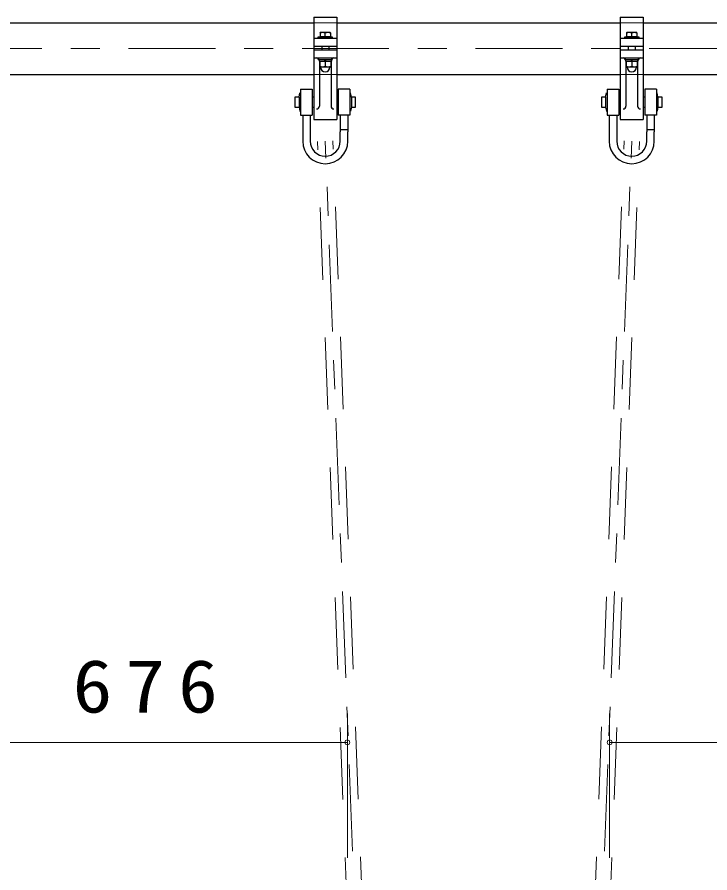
# Model space of a CAD drawing. Units: millimetres on the paper, scale 1:50. Extents: x 197 to 617, y 140 to 437.
# Drawn here: x 269.03 to 292.98, y 234.49 to 264.1 of the extents above; entities that cross this region are included whole.
import ezdxf

# ---------------------------------------------------------------- set-up
doc = ezdxf.new("R2010")
doc.units = ezdxf.units.MM
doc.linetypes.add('USER1', pattern=[4.5, 2.5, -2])
doc.linetypes.add('USER2', pattern=[6, 3, -1, 1, -1])
doc.layers.add('線', color=2, linetype='Continuous', lineweight=25)
doc.layers.add('補助', color=2, linetype='Continuous', lineweight=13)
doc.styles.add('ＭＳ ゴシック', font='')
doc.styles.get('ＭＳ ゴシック').set_extended_font_data('MS Gothic')

# ---------------------------------------------------------------- blocks, each defined once
blk = doc.blocks.new('dimension_origin')
at = {"color": 0, "linetype": 'Continuous', "lineweight": -2}
blk.add_circle((0, 0), 1.25, dxfattribs=at)

msp = doc.modelspace()

# ---------------------------------------------------------------- linework, layer by layer
at = {"layer": '線'}
for p, q in [((279.281, 264.098), (280.081, 264.098)), ((279.281, 264.098), (279.281, 260.556)), ((280.081, 264.098), (280.081, 260.556)), ((289.881, 264.098), (290.681, 264.098)), ((289.881, 264.098), (289.881, 260.556)), ((290.681, 264.098), (290.681, 260.556)), ((279.501, 263.558), (279.511, 263.568)), ((279.501, 263.558), (279.501, 263.418)), ((279.851, 263.568), (279.511, 263.568)), ((279.681, 263.418), (279.681, 263.545)), ((279.861, 263.558), (279.851, 263.568)), ((279.861, 263.558), (279.861, 263.418)), ((290.101, 263.558), (290.111, 263.568)), ((290.101, 263.558), (290.101, 263.418)), ((290.451, 263.568), (290.111, 263.568)), ((290.281, 263.418), (290.281, 263.545)), ((290.461, 263.558), (290.451, 263.568)), ((290.461, 263.558), (290.461, 263.418)), ((279.281, 263.368), (280.081, 263.368)), ((279.441, 263.418), (279.921, 263.418)), ((279.441, 263.368), (279.441, 263.418)), ((279.441, 263.368), (279.921, 263.368)), ((279.861, 263.418), (279.501, 263.418)), ((279.921, 263.418), (279.921, 263.368)), ((289.881, 263.368), (290.681, 263.368)), ((290.041, 263.418), (290.521, 263.418)), ((290.041, 263.368), (290.041, 263.418)), ((290.041, 263.368), (290.521, 263.368)), ((290.461, 263.418), (290.101, 263.418)), ((290.521, 263.418), (290.521, 263.368)), ((279.281, 263.088), (280.081, 263.088)), ((279.281, 262.966), (280.081, 262.966)), ((279.561, 263.088), (279.561, 262.966)), ((279.801, 263.088), (279.801, 262.966)), ((289.881, 263.088), (290.681, 263.088)), ((289.881, 262.966), (290.681, 262.966)), ((290.161, 263.088), (290.161, 262.966)), ((290.401, 263.088), (290.401, 262.966)), ((279.281, 262.686), (280.081, 262.686)), ((279.441, 262.686), (279.921, 262.686)), ((279.441, 262.636), (279.441, 262.686)), ((279.441, 262.636), (279.921, 262.636)), ((279.466, 262.636), (279.896, 262.636)), ((279.466, 262.636), (279.466, 262.576)), ((279.677, 262.576), (279.661, 262.636)), ((279.7, 262.576), (279.684, 262.636)), ((279.896, 262.636), (279.896, 262.576)), ((279.921, 262.686), (279.921, 262.636)), ((289.881, 262.686), (290.681, 262.686)), ((290.041, 262.686), (290.521, 262.686)), ((290.041, 262.636), (290.041, 262.686)), ((290.041, 262.636), (290.521, 262.636)), ((290.066, 262.636), (290.496, 262.636)), ((290.066, 262.636), (290.066, 262.576)), ((290.277, 262.576), (290.261, 262.636)), ((290.3, 262.576), (290.284, 262.636)), ((290.496, 262.636), (290.496, 262.576)), ((290.521, 262.686), (290.521, 262.636)), ((279.466, 262.576), (279.896, 262.576)), ((279.481, 262.586), (279.481, 261.022)), ((279.491, 262.576), (279.491, 262.382)), ((279.491, 262.576), (279.871, 262.576)), ((279.491, 262.382), (279.501, 262.376)), ((279.501, 262.376), (279.861, 262.376)), ((279.521, 262.366), (279.521, 262.376)), ((279.681, 262.576), (279.681, 262.399)), ((279.841, 262.366), (279.841, 262.376)), ((279.871, 262.382), (279.861, 262.376)), ((279.871, 262.576), (279.871, 262.382)), ((279.881, 262.586), (279.881, 261.022)), ((290.066, 262.576), (290.496, 262.576)), ((290.081, 262.586), (290.081, 261.022)), ((290.091, 262.576), (290.091, 262.382)), ((290.091, 262.576), (290.471, 262.576)), ((290.091, 262.382), (290.101, 262.376)), ((290.101, 262.376), (290.461, 262.376)), ((290.121, 262.366), (290.121, 262.376)), ((290.281, 262.576), (290.281, 262.399)), ((290.441, 262.366), (290.441, 262.376)), ((290.471, 262.382), (290.461, 262.376)), ((290.471, 262.576), (290.471, 262.382)), ((290.481, 262.586), (290.481, 261.022)), ((278.775, 261.325), (278.806, 261.473)), ((278.806, 261.473), (278.831, 261.468)), ((278.831, 261.606), (279.231, 261.606)), ((278.831, 261.606), (278.831, 260.706)), ((278.831, 261.468), (278.831, 260.844)), ((279.231, 261.606), (279.231, 260.706)), ((280.531, 261.606), (280.131, 261.606)), ((280.131, 261.606), (280.131, 260.706)), ((280.531, 261.606), (280.531, 260.706)), ((280.555, 261.473), (280.531, 261.468)), ((280.531, 261.468), (280.531, 260.844)), ((280.586, 261.325), (280.555, 261.473)), ((289.375, 261.325), (289.406, 261.473)), ((289.406, 261.473), (289.431, 261.468)), ((289.431, 261.606), (289.831, 261.606)), ((289.431, 261.606), (289.431, 260.706)), ((289.431, 261.468), (289.431, 260.844)), ((289.831, 261.606), (289.831, 260.706)), ((291.131, 261.606), (290.731, 261.606)), ((290.731, 261.606), (290.731, 260.706)), ((291.131, 261.606), (291.131, 260.706)), ((291.155, 261.473), (291.131, 261.468)), ((291.131, 261.468), (291.131, 260.844)), ((291.186, 261.325), (291.155, 261.473)), ((278.775, 261.326), (278.631, 261.326)), ((278.631, 261.326), (278.631, 260.986)), ((278.775, 261.325), (278.775, 260.986)), ((279.281, 261.326), (279.231, 261.326)), ((280.131, 261.326), (280.08, 261.326)), ((280.731, 261.326), (280.586, 261.326)), ((280.586, 261.325), (280.586, 260.986)), ((280.731, 260.986), (280.731, 261.326)), ((289.375, 261.326), (289.231, 261.326)), ((289.231, 261.326), (289.231, 260.986)), ((289.375, 261.325), (289.375, 260.986)), ((289.881, 261.326), (289.831, 261.326)), ((290.731, 261.326), (290.68, 261.326)), ((291.331, 261.326), (291.186, 261.326)), ((291.186, 261.325), (291.186, 260.986)), ((291.331, 260.986), (291.331, 261.326)), ((278.631, 260.986), (278.775, 260.986)), ((278.775, 260.986), (278.806, 260.839)), ((278.806, 260.839), (278.831, 260.844)), ((279.231, 260.986), (279.281, 260.986)), ((280.08, 260.986), (280.131, 260.986)), ((280.555, 260.839), (280.531, 260.844)), ((280.586, 260.986), (280.555, 260.839)), ((280.586, 260.986), (280.731, 260.986)), ((289.231, 260.986), (289.375, 260.986)), ((289.375, 260.986), (289.406, 260.839)), ((289.406, 260.839), (289.431, 260.844)), ((289.831, 260.986), (289.881, 260.986)), ((290.68, 260.986), (290.731, 260.986)), ((291.155, 260.839), (291.131, 260.844)), ((291.186, 260.986), (291.155, 260.839)), ((291.186, 260.986), (291.331, 260.986)), ((278.831, 260.706), (279.231, 260.706)), ((278.901, 260.706), (278.901, 259.806)), ((279.161, 260.706), (279.161, 259.806)), ((279.281, 260.556), (280.081, 260.556)), ((280.531, 260.706), (280.131, 260.706)), ((280.201, 260.706), (280.201, 260.126)), ((280.461, 260.706), (280.461, 260.126)), ((289.431, 260.706), (289.831, 260.706)), ((289.501, 260.706), (289.501, 259.806)), ((289.761, 260.706), (289.761, 259.806)), ((289.881, 260.556), (290.681, 260.556)), ((291.131, 260.706), (290.731, 260.706)), ((290.801, 260.706), (290.801, 260.126)), ((291.061, 260.706), (291.061, 260.126)), ((280.201, 260.206), (280.461, 260.206)), ((280.201, 259.806), (280.201, 260.126)), ((280.461, 259.806), (280.461, 260.126)), ((290.801, 260.206), (291.061, 260.206)), ((290.801, 259.806), (290.801, 260.126)), ((291.061, 259.806), (291.061, 260.126))]:
    msp.add_line(p, q, dxfattribs=at)
at = {"layer": '線', "color": 7}
for p, q in [((268.081, 263.898), (279.281, 263.898)), ((280.081, 263.898), (289.881, 263.898)), ((290.681, 263.898), (300.281, 263.898)), ((268.081, 262.116), (279.281, 262.116)), ((280.081, 262.116), (289.881, 262.116)), ((290.681, 262.116), (300.281, 262.116))]:
    msp.add_line(p, q, dxfattribs=at)
at = {"layer": '線', "color": 4, "linetype": 'USER1', "lineweight": 13}
for p, q in [((279.281, 263.898), (280.081, 263.898)), ((289.881, 263.898), (290.681, 263.898)), ((279.281, 262.116), (280.081, 262.116)), ((289.881, 262.116), (290.681, 262.116)), ((280.809, 223.537), (279.416, 259.796)), ((281.339, 223.557), (279.945, 259.816)), ((288.623, 223.557), (290.016, 259.816)), ((289.152, 223.537), (290.545, 259.796))]:
    msp.add_line(p, q, dxfattribs=at)
at = {"layer": '線', "color": 1, "linetype": 'USER2', "lineweight": 13}
for p, q in [((248.881, 263.007), (303.581, 263.007)), ((281.085, 223.247), (279.681, 259.806)), ((288.876, 223.247), (290.281, 259.806))]:
    msp.add_line(p, q, dxfattribs=at)
at = {"layer": '線'}
for centre, radius, start, end in [((279.591, 263.316), 0.246, 68.5823, 111.4176), ((279.771, 263.316), 0.246, 68.5824, 111.4176), ((290.191, 263.316), 0.246, 68.5823, 111.4176), ((290.371, 263.316), 0.246, 68.5824, 111.4176), ((279.381, 262.586), 0.1, 0, 90), ((279.981, 262.586), 0.1, 90, 180), ((289.981, 262.586), 0.1, 0, 90), ((290.581, 262.586), 0.1, 90, 180), ((279.586, 262.656), 0.274, 249.7445, 290.2556), ((279.681, 262.366), 0.16, 180, 0), ((279.776, 262.656), 0.274, 249.7445, 290.2556), ((290.186, 262.656), 0.274, 249.7445, 290.2556), ((290.281, 262.366), 0.16, 180, 0), ((290.376, 262.656), 0.274, 249.7445, 290.2556), ((279.381, 261.022), 0.1, 270, 0), ((279.981, 261.022), 0.1, 180, 270), ((289.981, 261.022), 0.1, 270, 0), ((290.581, 261.022), 0.1, 180, 270), ((279.681, 259.806), 0.78, 180, 0), ((279.681, 259.806), 0.52, 180, 0), ((290.281, 259.806), 0.78, 180, 0), ((290.281, 259.806), 0.52, 180, 0)]:
    msp.add_arc(centre, radius, start, end, dxfattribs=at)
at = {"layer": '補助'}
for p, q in [((280.445, 235.007), (280.445, 240.007)), ((289.516, 235.007), (289.516, 240.007)), ((266.916, 239.007), (280.445, 239.007)), ((289.516, 239.007), (302.976, 239.007))]:
    msp.add_line(p, q, dxfattribs=at)

# ---------------------------------------------------------------- block references
at = {"layer": '補助', "xscale": 0.0667, "yscale": 0.0667, "rotation": 180}
msp.add_blockref('dimension_origin', (280.445, 239.007), dxfattribs=at)
at = {"layer": '補助', "xscale": 0.0667, "yscale": 0.0667}
msp.add_blockref('dimension_origin', (289.516, 239.007), dxfattribs=at)

# ---------------------------------------------------------------- texts
at = {"layer": '補助', "insert": (273.681, 240.007), "char_height": 1.833, "attachment_point": 8, "style": 'ＭＳ ゴシック'}
msp.add_mtext('\\T1.33;\\W1.1;676', dxfattribs=at)

doc.saveas('drawing.dxf')
